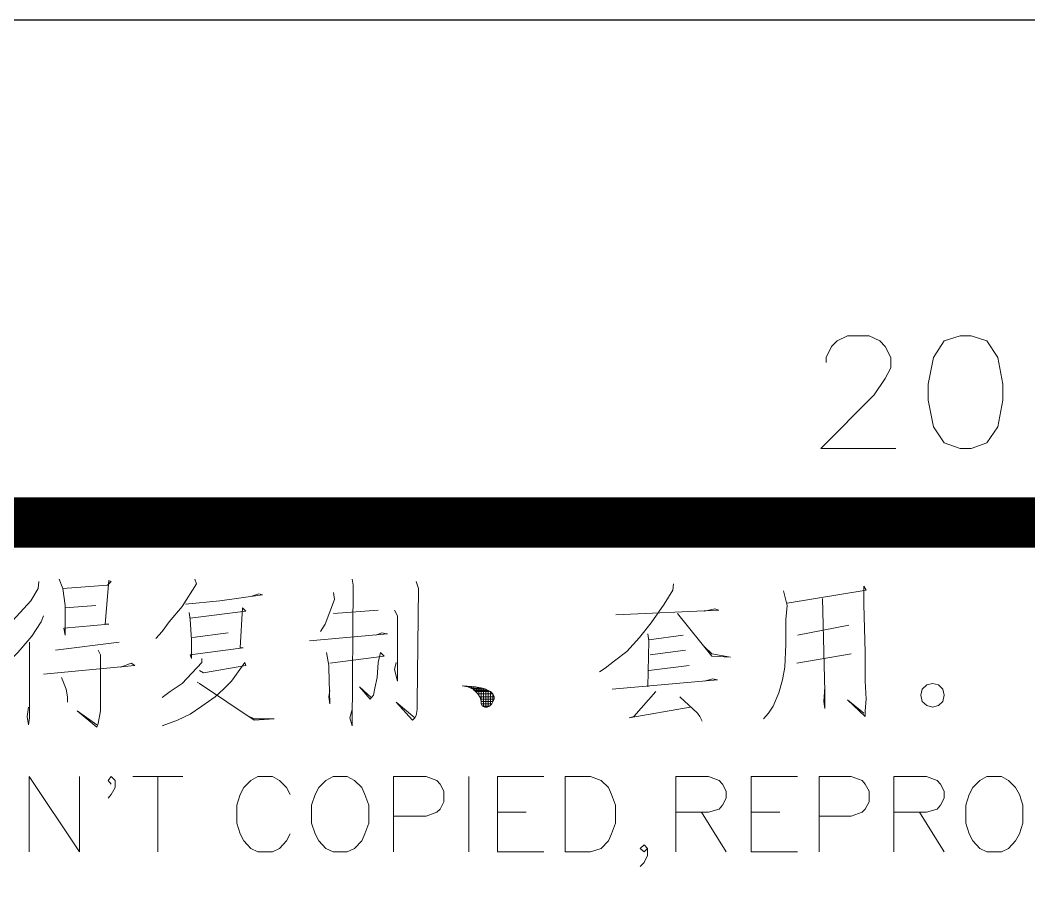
# Model space of a CAD drawing. Extents: x -809667 to 586099, y 3084146 to 3634412.
# Drawn here: x 381484.92 to 381494.96, y 3086298.67 to 3086307.26 of the extents above; entities that cross this region are included whole.
import ezdxf

# ---------------------------------------------------------------- set-up
doc = ezdxf.new("R2010")
doc.units = 0
doc.header["$LTSCALE"] = 0.5
doc.layers.get('0').update_dxf_attribs({"linetype": 'CONTINUOUS'})
doc.layers.add('PUB_TITLE', color=4, linetype='CONTINUOUS')

# ---------------------------------------------------------------- blocks, each defined once
blk = doc.blocks.new('TQ11')
at = {"layer": 'PUB_TITLE', "color": 140, "lineweight": 0}
for points in [[(1258899, -1083496.9), (1258899, -1083482.1), (1258913.8, -1083451.3), (1258929.9, -1083435.2), (1258959.4, -1083420.4), (1259021.1, -1083420.4), (1259051.9, -1083435.2), (1259066.7, -1083451.3), (1259082.8, -1083482.1), (1259082.8, -1083511.6), (1259066.7, -1083542.5), (1259035.8, -1083589.4), (1258882.9, -1083742.3), (1259097.5, -1083742.3)], [(1256651.3, -1084121.8), (1256648.6, -1084141.9), (1256628.5, -1084176.8), (1256597.7, -1084210.3), (1256564.1, -1084246.5), (1256546.7, -1084257.3)], [(1256709, -1084115.1), (1256719.7, -1084141.9), (1256726.4, -1084190.2), (1256726.4, -1084233.1), (1256726.4, -1084261.3), (1256726.4, -1084274.7), (1256722.4, -1084254.6), (1256851.1, -1084243.9), (1256840.4, -1084243.9), (1256851.1, -1084119.1), (1256857.8, -1084121.8), (1256847.1, -1084132.5), (1256719.7, -1084141.9)], [(1257096.6, -1084115.1), (1257100.6, -1084128.5), (1257060.3, -1084192.9), (1257022.8, -1084237.2), (1257002.7, -1084264), (1256985.2, -1084284.1)], [(1257545.8, -1084115.1), (1257548.5, -1084132.5), (1257545.8, -1084533.5), (1257539.1, -1084510.7), (1257545.8, -1084486.6)], [(1257728.2, -1084121.8), (1257734.9, -1084141.9), (1257730.9, -1084466.5), (1257730.9, -1084486.6), (1257728.2, -1084504), (1257724.2, -1084510.7), (1257717.5, -1084517.5), (1257670.6, -1084466.5), (1257724.2, -1084510.7)], [(1258463.2, -1084128.5), (1258460.5, -1084146), (1258436.3, -1084186.2), (1258398.8, -1084239.8), (1258365.3, -1084281.4), (1258329.1, -1084321.6), (1258294.2, -1084348.5), (1258267.4, -1084368.6), (1258251.3, -1084379.3)], [(1258777, -1084148.6), (1258787.7, -1084190.2), (1258783.7, -1084230.5), (1258783.7, -1084301.5), (1258781, -1084365.9), (1258774.3, -1084402.1), (1258763.6, -1084439.7), (1258747.5, -1084477.2), (1258734.1, -1084497.3), (1258719.3, -1084513.4)], [(1258787.7, -1084183.5), (1259013, -1084146), (1259006.3, -1084135.2), (1259006.3, -1084186.2), (1259010.3, -1084324.3), (1259010.3, -1084395.4), (1259010.3, -1084406.1), (1259013, -1084457.1), (1259010.3, -1084490.6), (1259010.3, -1084506.7), (1258959.4, -1084459.8), (1259006.3, -1084497.3)], [(1257069.7, -1084186.2), (1257167.6, -1084176.8), (1257289.7, -1084159.4), (1257278.9, -1084156.7), (1257258.8, -1084163.4)], [(1257492.2, -1084152.7), (1257494.9, -1084172.8), (1257468, -1084243.9), (1257454.6, -1084264)], [(1258888.3, -1084170.1), (1258895, -1084435.6), (1258895, -1084483.9), (1258892.3, -1084463.8), (1258895, -1084422.2)], [(1256726.4, -1084196.9), (1256813.6, -1084190.2)], [(1257080.5, -1084210.3), (1257083.1, -1084230.5), (1257087.2, -1084288.1), (1257087.2, -1084341.8), (1257083.1, -1084331), (1257234.7, -1084310.9), (1257225.3, -1084310.9), (1257232, -1084196.9), (1257241.4, -1084206.3), (1257083.1, -1084226.4)], [(1257492.2, -1084213), (1257619.6, -1084203.6)], [(1257666.5, -1084203.6), (1257674.6, -1084219.7), (1257674.6, -1084406.1), (1257666.5, -1084372.6), (1257670.6, -1084352.5)], [(1258298.2, -1084217), (1258591.9, -1084203.6), (1258581.2, -1084199.6), (1258551.7, -1084206.3)], [(1256664.7, -1084219.7), (1256658, -1084237.2), (1256631.2, -1084277.4), (1256590.9, -1084324.3), (1256560.1, -1084355.2), (1256530.6, -1084379.3)], [(1258473.9, -1084213), (1258571.8, -1084335.1), (1258625.4, -1084337.7), (1258571.8, -1084328.4), (1258551.7, -1084308.2)], [(1258963.4, -1084246.5), (1258817.2, -1084274.7)], [(1257191.8, -1084268), (1257089.8, -1084281.4)], [(1257423.8, -1084290.8), (1257646.4, -1084270.7), (1257643.7, -1084270.7), (1257630.3, -1084268), (1257612.9, -1084274.7)], [(1258389.4, -1084270.7), (1258392.1, -1084290.8), (1258389.4, -1084422.2)], [(1258392.1, -1084288.1), (1258490, -1084274.7)], [(1256624.5, -1084294.8), (1256624.5, -1084510.7), (1256621.8, -1084530.9), (1256617.8, -1084506.7), (1256621.8, -1084479.9)], [(1256698.2, -1084317.6), (1256880.6, -1084294.8)], [(1256820.3, -1084317.6), (1256827, -1084331), (1256827, -1084428.9), (1256827, -1084490.6), (1256820.3, -1084526.8), (1256816.3, -1084537.6), (1256759.9, -1084490.6), (1256816.3, -1084530.9)], [(1258496.7, -1084317.6), (1258396.1, -1084331)], [(1257116.7, -1084341.8), (1257116.7, -1084352.5), (1257060.3, -1084412.8), (1257025.5, -1084435.6), (1257002.7, -1084453.1)], [(1257472.1, -1084324.3), (1257478.8, -1084361.9), (1257478.8, -1084368.6), (1257481.5, -1084470.5), (1257478.8, -1084450.4), (1257481.5, -1084433)], [(1257481.5, -1084355.2), (1257637, -1084335.1), (1257626.3, -1084324.3), (1257619.6, -1084352.5), (1257616.9, -1084395.4), (1257610.2, -1084426.3), (1257606.2, -1084446.4), (1257596.8, -1084457.1), (1257566, -1084422.2), (1257599.5, -1084453.1)], [(1258814.5, -1084355.2), (1258970.1, -1084328.4)], [(1256664.7, -1084386), (1256924.9, -1084361.9), (1256914.2, -1084355.2), (1256884.7, -1084365.9)], [(1257110, -1084375.3), (1257120.7, -1084382), (1257241.4, -1084361.9), (1257238.7, -1084352.5), (1257201.2, -1084406.1), (1257178.4, -1084428.9), (1257154.2, -1084450.4), (1257116.7, -1084477.2), (1257083.1, -1084500), (1257046.9, -1084517.5), (1257002.7, -1084533.5)], [(1258392.1, -1084375.3), (1258507.4, -1084361.9)], [(1256715.7, -1084395.4), (1256729.1, -1084428.9), (1256733.1, -1084450.4), (1256733.1, -1084466.5)], [(1257103.3, -1084408.8), (1257110, -1084412.8), (1257265.5, -1084517.5), (1257323.2, -1084513.4), (1257265.5, -1084513.4), (1257245.4, -1084504)], [(1258287.5, -1084428.9), (1258587.9, -1084402.1), (1258574.5, -1084399.4), (1258551.7, -1084406.1)], [(1257862.3, -1084419.6), (1257897.2, -1084422.2), (1257917.3, -1084426.3), (1257926.7, -1084428.9), (1257933.4, -1084433), (1257940.1, -1084435.6), (1257946.8, -1084442.3), (1257950.9, -1084450.4), (1257950.9, -1084457.1), (1257944.2, -1084470.5), (1257937.4, -1084477.2), (1257930.7, -1084479.9), (1257924, -1084479.9), (1257917.3, -1084477.2), (1257913.3, -1084470.5), (1257913.3, -1084463.8), (1257910.6, -1084453.1), (1257903.9, -1084442.3), (1257890.5, -1084428.9), (1257875.8, -1084422.2), (1257859.7, -1084419.6)], [(1257875.8, -1084422.2), (1257893.2, -1084422.2)], [(1257886.5, -1084426.3), (1257886.5, -1084422.2)], [(1257913.3, -1084426.3), (1257886.5, -1084426.3)], [(1257890.5, -1084428.9), (1257926.7, -1084428.9)], [(1257893.2, -1084422.2), (1257893.2, -1084433)], [(1257933.4, -1084433), (1257893.2, -1084433)], [(1257899.9, -1084439.7), (1257899.9, -1084426.3)], [(1257899.9, -1084435.6), (1257937.4, -1084435.6)], [(1257906.6, -1084426.3), (1257906.6, -1084446.4)], [(1257913.3, -1084470.5), (1257913.3, -1084426.3)], [(1257920, -1084428.9), (1257920, -1084477.2)], [(1257926.7, -1084479.9), (1257926.7, -1084428.9)], [(1257933.4, -1084433), (1257933.4, -1084477.2)], [(1257940.1, -1084473.2), (1257940.1, -1084435.6)], [(1258412.2, -1084435.6), (1258349.2, -1084506.7), (1258335.8, -1084510.7), (1258510.1, -1084479.9)], [(1257946.8, -1084442.3), (1257903.9, -1084442.3)], [(1257910.6, -1084450.4), (1257950.9, -1084450.4)], [(1257950.9, -1084457.1), (1257913.3, -1084457.1)], [(1257913.3, -1084463.8), (1257946.8, -1084463.8)], [(1257946.8, -1084442.3), (1257946.8, -1084463.8)], [(1258480.6, -1084450.4), (1258531.6, -1084497.3), (1258538.3, -1084506.7), (1258545, -1084520.1)], [(1257944.2, -1084470.5), (1257913.3, -1084470.5)], [(1257917.3, -1084477.2), (1257937.4, -1084477.2)], [(1256623.1, -1084678.4), (1256623.1, -1084893)], [(1256623.1, -1084678.4), (1256766.6, -1084893), (1256766.6, -1084678.4)], [(1256857.8, -1084699.8), (1256848.4, -1084689.1), (1256857.8, -1084678.4), (1256868.6, -1084689.1), (1256868.6, -1084709.2), (1256857.8, -1084729.4), (1256848.4, -1084740.1)], [(1256919.5, -1084678.4), (1257061.7, -1084678.4)], [(1256990.6, -1084678.4), (1256990.6, -1084893)], [(1257368.8, -1084729.4), (1257358.1, -1084709.2), (1257338, -1084689.1), (1257317.8, -1084678.4), (1257276.3, -1084678.4), (1257256.1, -1084689.1), (1257236, -1084709.2), (1257225.3, -1084729.4), (1257215.9, -1084760.2), (1257215.9, -1084811.2), (1257225.3, -1084842), (1257236, -1084862.1), (1257256.1, -1084883.6), (1257276.3, -1084893), (1257317.8, -1084893), (1257338, -1084883.6), (1257358.1, -1084862.1), (1257368.8, -1084842)], [(1257663.9, -1084678.4), (1257663.9, -1084893)], [(1257663.9, -1084678.4), (1257756.4, -1084678.4), (1257787.2, -1084689.1), (1257796.6, -1084699.8), (1257807.4, -1084720), (1257807.4, -1084750.8), (1257796.6, -1084770.9), (1257787.2, -1084780.3), (1257756.4, -1084791), (1257663.9, -1084791)], [(1257878.4, -1084678.4), (1257878.4, -1084893)], [(1257960.2, -1084678.4), (1257960.2, -1084893)], [(1257960.2, -1084678.4), (1258093, -1084678.4)], [(1258153.4, -1084678.4), (1258153.4, -1084893)], [(1258153.4, -1084678.4), (1258225.8, -1084678.4), (1258256.6, -1084689.1), (1258276.8, -1084709.2), (1258286.1, -1084729.4), (1258296.9, -1084760.2), (1258296.9, -1084811.2), (1258286.1, -1084842), (1258276.8, -1084862.1), (1258256.6, -1084883.6), (1258225.8, -1084893), (1258153.4, -1084893)], [(1258469.9, -1084678.4), (1258469.9, -1084893)], [(1258469.9, -1084678.4), (1258562.4, -1084678.4), (1258593.3, -1084689.1), (1258602.6, -1084699.8), (1258613.4, -1084720), (1258613.4, -1084740.1), (1258602.6, -1084760.2), (1258593.3, -1084770.9), (1258562.4, -1084780.3), (1258469.9, -1084780.3)], [(1258684.5, -1084678.4), (1258684.5, -1084893)], [(1258684.5, -1084678.4), (1258817.2, -1084678.4)], [(1258878.9, -1084678.4), (1258878.9, -1084893)], [(1258878.9, -1084678.4), (1258970.1, -1084678.4), (1259001, -1084689.1), (1259010.3, -1084699.8), (1259021.1, -1084720), (1259021.1, -1084750.8), (1259010.3, -1084770.9), (1259001, -1084780.3), (1258970.1, -1084791), (1258878.9, -1084791)], [(1259092.2, -1084678.4), (1259092.2, -1084893)], [(1259092.2, -1084678.4), (1259184.7, -1084678.4), (1259215.5, -1084689.1), (1259224.9, -1084699.8), (1259235.7, -1084720), (1259235.7, -1084740.1), (1259224.9, -1084760.2), (1259215.5, -1084770.9), (1259184.7, -1084780.3), (1259092.2, -1084780.3)], [(1257960.2, -1084780.3), (1258042.1, -1084780.3)], [(1258542.3, -1084780.3), (1258613.4, -1084893)], [(1258684.5, -1084780.3), (1258766.3, -1084780.3)], [(1259164.6, -1084780.3), (1259235.7, -1084893)], [(1257960.2, -1084893), (1258093, -1084893)], [(1258388.1, -1084883.6), (1258378.7, -1084893), (1258367.9, -1084883.6), (1258378.7, -1084872.9), (1258388.1, -1084883.6), (1258388.1, -1084903.7), (1258378.7, -1084923.8), (1258367.9, -1084934.5)], [(1258684.5, -1084893), (1258817.2, -1084893)]]:
    blk.add_lwpolyline(points, dxfattribs=at)
for points in [[(1259281.3, -1083420.4), (1259235.7, -1083435.2), (1259204.8, -1083482.1), (1259190.1, -1083558.5), (1259190.1, -1083604.1), (1259204.8, -1083680.6), (1259235.7, -1083726.2), (1259281.3, -1083742.3), (1259312.1, -1083742.3), (1259357.7, -1083726.2), (1259388.5, -1083680.6), (1259403.3, -1083604.1), (1259403.3, -1083558.5), (1259388.5, -1083482.1), (1259357.7, -1083435.2), (1259312.1, -1083420.4), (1259281.3, -1083420.4)], [(1259235.7, -1084446.4), (1259231.6, -1084428.9), (1259219.6, -1084416.9), (1259202.1, -1084412.8), (1259186, -1084416.9), (1259172.6, -1084428.9), (1259168.6, -1084446.4), (1259172.6, -1084463.8), (1259186, -1084475.9), (1259202.1, -1084479.9), (1259219.6, -1084475.9), (1259231.6, -1084463.8), (1259235.7, -1084446.4)], [(1257490.8, -1084678.4), (1257470.7, -1084689.1), (1257450.6, -1084709.2), (1257439.9, -1084729.4), (1257429.2, -1084760.2), (1257429.2, -1084811.2), (1257439.9, -1084842), (1257450.6, -1084862.1), (1257470.7, -1084883.6), (1257490.8, -1084893), (1257531.1, -1084893), (1257552.5, -1084883.6), (1257572.7, -1084862.1), (1257582, -1084842), (1257592.8, -1084811.2), (1257592.8, -1084760.2), (1257582, -1084729.4), (1257572.7, -1084709.2), (1257552.5, -1084689.1), (1257531.1, -1084678.4), (1257490.8, -1084678.4)], [(1259357.7, -1084678.4), (1259337.6, -1084689.1), (1259317.5, -1084709.2), (1259306.7, -1084729.4), (1259297.4, -1084760.2), (1259297.4, -1084811.2), (1259306.7, -1084842), (1259317.5, -1084862.1), (1259337.6, -1084883.6), (1259357.7, -1084893), (1259399.3, -1084893), (1259419.4, -1084883.6), (1259439.5, -1084862.1), (1259450.2, -1084842), (1259459.6, -1084811.2), (1259459.6, -1084760.2), (1259450.2, -1084729.4), (1259439.5, -1084709.2), (1259419.4, -1084689.1), (1259399.3, -1084678.4), (1259357.7, -1084678.4)]]:
    blk.add_lwpolyline(points, close=True, dxfattribs=at)
at = {"layer": 'PUB_TITLE'}
for points in [[(1252309.9, -1085097.2), (1260886.2, -1085097.2), (1260886.2, -1083953.7), (1252309.9, -1083953.7)], [(1252309.9, -1166000.3), (1260886.2, -1166000.3), (1260886.2, -1083953.7), (1252309.9, -1083953.7)]]:
    blk.add_lwpolyline(points, close=True, dxfattribs=at)

msp = doc.modelspace()

# ---------------------------------------------------------------- linework, layer by layer
at = {"layer": 'PUB_TITLE', "linetype": 'Continuous'}
msp.add_lwpolyline([(381084.377, 3086010.257), (381504.877, 3086010.257), (381504.877, 3086307.257), (381084.377, 3086307.257)], close=True, dxfattribs=at)
at = {"layer": 'PUB_TITLE', "linetype": 'Continuous', "const_width": 0.5}
msp.add_lwpolyline([(381096.877, 3086015.257), (381499.877, 3086015.257), (381499.877, 3086302.257), (381096.877, 3086302.257)], close=True, dxfattribs=at)

# ---------------------------------------------------------------- block references
at = {"xscale": 0.003488000000000001, "yscale": 0.003488000000000001, "zscale": 0.003488000000000001}
msp.add_blockref('TQ11', (377101.906, 3090083.087), dxfattribs=at)

doc.saveas('drawing.dxf')
